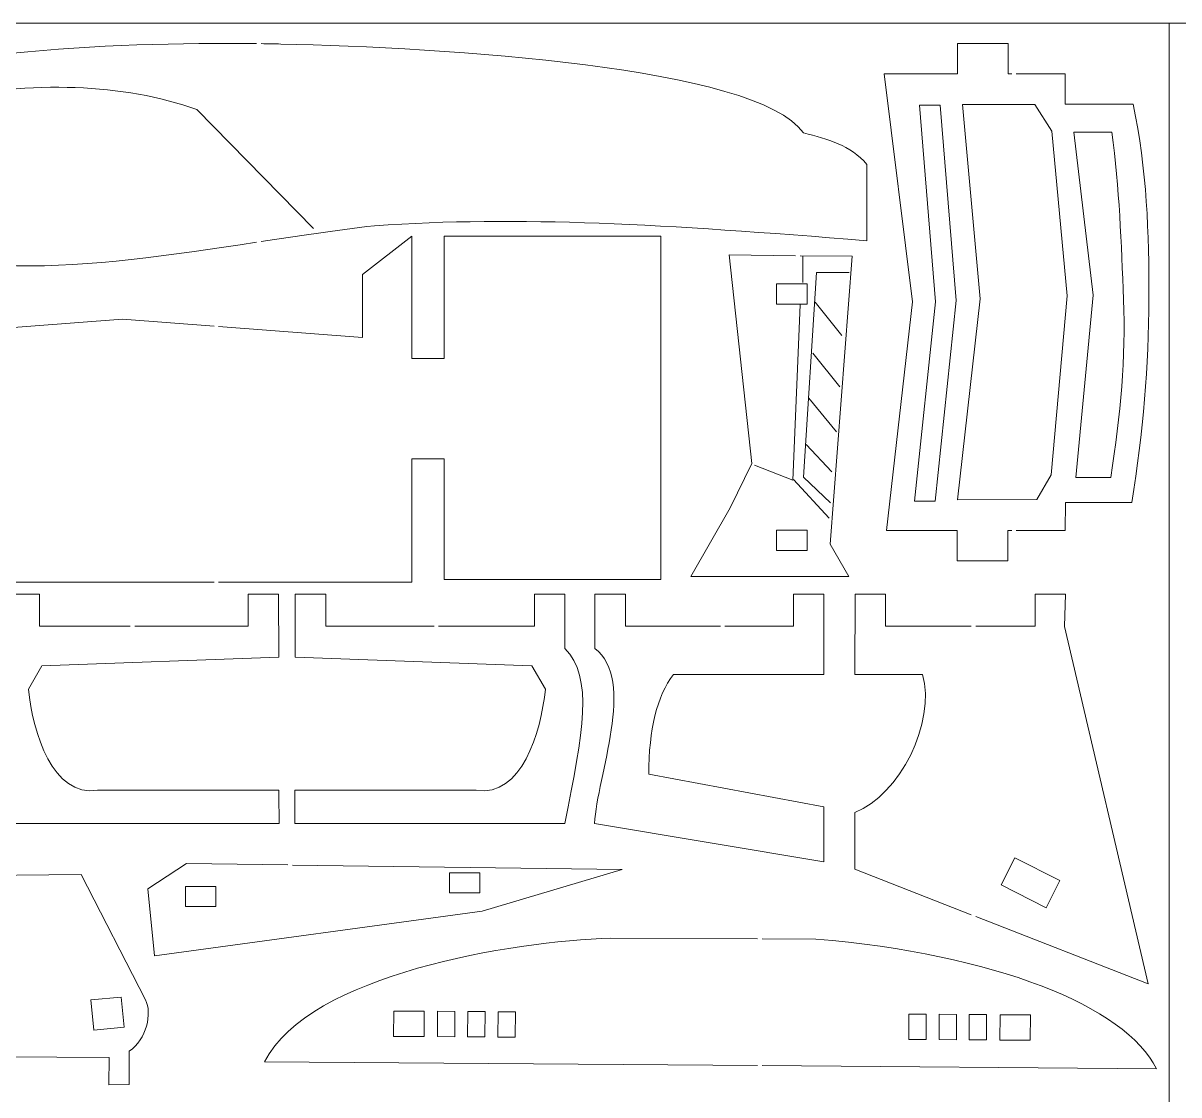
# Model space of a CAD drawing. Header units: centimetres. Extents: x -36.3 to 43.7, y -27.7 to 32.3.
# Drawn here: x -17.65 to -6.25, y -18.24 to -7.67 of the extents above; entities that cross this region are included whole.
import ezdxf

# ---------------------------------------------------------------- set-up
doc = ezdxf.new("R2010")
doc.units = ezdxf.units.CM
doc.header["$MEASUREMENT"] = 0
doc.layers.add('layer 1', color=7, linetype='Continuous')

msp = doc.modelspace()

# ---------------------------------------------------------------- linework, layer by layer
at = {"layer": 'layer 1', "color": 250, "lineweight": 20}
for points in [[(-36.34629, -27.66718), (-6.34629, -27.66718), (-6.34629, -7.66718), (-36.34629, -7.66718), (-36.34629, -27.66718)], [(-6.34629, -27.66718), (23.65371, -27.66718), (23.65371, -7.66718), (-6.34629, -7.66718), (-6.34629, -27.66718)]]:
    msp.add_lwpolyline(points, close=True, dxfattribs=at)
at = {"layer": 'layer 1', "color": 250, "lineweight": 9}
for points, knots in [([(-15.34723, -9.82849), (-17.10795, -10.09148), (-18.35768, -10.28915), (-19.98665, -9.51349), (-19.98665, -9.51349), (-19.98665, -8.71973), (-19.98665, -8.71973), (-19.78996, -8.59073), (-19.56874, -8.49961), (-19.32861, -8.43402), (-18.98101, -7.95479), (-16.79041, -7.8508), (-15.34723, -7.86915)], [0, 0, 0, 0, 0.25, 0.25, 0.25, 0.5, 0.5, 0.5, 0.75, 0.75, 0.75, 1, 1, 1, 1]), ([(-15.30223, -7.86977), (-15.2356, -7.87074), (-15.17062, -7.87198), (-15.10763, -7.87345), (-13.50303, -7.91092), (-10.42162, -8.09211), (-9.95326, -8.74931), (-9.7117, -8.81304), (-9.49237, -8.86931), (-9.32819, -9.06141), (-9.32819, -9.06141), (-9.32922, -9.81383), (-9.32922, -9.81383), (-11.32606, -9.65101), (-12.75192, -9.56704), (-14.18486, -9.66541), (-14.58218, -9.7151), (-14.95235, -9.76957), (-15.30223, -9.82177)], [0, 0, 0, 0, 0.16666667, 0.16666667, 0.16666667, 0.33333333, 0.33333333, 0.33333333, 0.5, 0.5, 0.5, 0.66666667, 0.66666667, 0.66666667, 0.83333333, 0.83333333, 0.83333333, 1, 1, 1, 1]), ([(-7.9001, -12.67118), (-7.9001, -12.67118), (-7.93906, -12.67118), (-7.93906, -12.67118), (-7.93906, -12.67118), (-7.93906, -12.97118), (-7.93906, -12.97118), (-7.93906, -12.97118), (-8.43906, -12.97118), (-8.43906, -12.97118), (-8.43906, -12.97118), (-8.43906, -12.67118), (-8.43906, -12.67118), (-8.43906, -12.67118), (-9.13601, -12.67118), (-9.13601, -12.67118), (-9.13601, -12.67118), (-8.8778, -10.41585), (-8.8778, -10.41585), (-8.8778, -10.41585), (-9.15828, -8.16718), (-9.15828, -8.16718), (-9.15828, -8.16718), (-8.43386, -8.16718), (-8.43386, -8.16718), (-8.43386, -8.16718), (-8.43386, -7.86718), (-8.43386, -7.86718), (-8.43386, -7.86718), (-7.93386, -7.86718), (-7.93386, -7.86718), (-7.93386, -7.86718), (-7.93386, -8.16718), (-7.93386, -8.16718), (-7.93386, -8.16718), (-7.9001, -8.16718), (-7.9001, -8.16718)], [0, 0, 0, 0, 0.08333333, 0.08333333, 0.08333333, 0.16666667, 0.16666667, 0.16666667, 0.25, 0.25, 0.25, 0.33333333, 0.33333333, 0.33333333, 0.41666667, 0.41666667, 0.41666667, 0.5, 0.5, 0.5, 0.58333333, 0.58333333, 0.58333333, 0.66666667, 0.66666667, 0.66666667, 0.75, 0.75, 0.75, 0.83333333, 0.83333333, 0.83333333, 0.91666667, 0.91666667, 0.91666667, 1, 1, 1, 1]), ([(-7.8551, -8.16718), (-7.8551, -8.16718), (-7.37413, -8.16718), (-7.37413, -8.16718), (-7.37413, -8.16718), (-7.37413, -8.46718), (-7.37413, -8.46718), (-7.37413, -8.46718), (-6.70217, -8.46718), (-6.70217, -8.46718), (-6.56608, -9.10894), (-6.54521, -9.74729), (-6.54634, -10.38117), (-6.54753, -11.04852), (-6.60422, -11.69934), (-6.71687, -12.39718), (-6.71687, -12.39718), (-7.36888, -12.39718), (-7.36888, -12.39718), (-7.36888, -12.39718), (-7.37408, -12.67118), (-7.37408, -12.67118), (-7.37408, -12.67118), (-7.8551, -12.67118), (-7.8551, -12.67118)], [0, 0, 0, 0, 0.125, 0.125, 0.125, 0.25, 0.25, 0.25, 0.375, 0.375, 0.375, 0.5, 0.5, 0.5, 0.625, 0.625, 0.625, 0.75, 0.75, 0.75, 0.875, 0.875, 0.875, 1, 1, 1, 1]), ([(-8.6544, -12.38251), (-8.6544, -12.38251), (-8.44646, -10.40262), (-8.44646, -10.40262), (-8.44646, -10.40262), (-8.60516, -8.47589), (-8.60516, -8.47589), (-8.60516, -8.47589), (-8.81083, -8.47589), (-8.81083, -8.47589), (-8.81083, -8.47589), (-8.65213, -10.41585), (-8.65213, -10.41585), (-8.65213, -10.41585), (-8.86007, -12.38251), (-8.86007, -12.38251), (-8.86007, -12.38251), (-8.6544, -12.38251), (-8.6544, -12.38251)], [0, 0, 0, 0, 0.16666667, 0.16666667, 0.16666667, 0.33333333, 0.33333333, 0.33333333, 0.5, 0.5, 0.5, 0.66666667, 0.66666667, 0.66666667, 0.83333333, 0.83333333, 0.83333333, 1, 1, 1, 1]), ([(-7.5107, -12.12387), (-7.5107, -12.12387), (-7.35375, -10.35822), (-7.35375, -10.35822), (-7.35375, -10.35822), (-7.5029, -8.7331), (-7.5029, -8.7331), (-7.5029, -8.7331), (-7.6716, -8.47015), (-7.6716, -8.47015), (-7.6716, -8.47015), (-8.38633, -8.47015), (-8.38633, -8.47015), (-8.38633, -8.47015), (-8.21123, -10.38598), (-8.21123, -10.38598), (-8.21123, -10.38598), (-8.43557, -12.37118), (-8.43557, -12.37118), (-8.43557, -12.37118), (-7.6525, -12.36598), (-7.6525, -12.36598), (-7.6525, -12.36598), (-7.5107, -12.12387), (-7.5107, -12.12387)], [0, 0, 0, 0, 0.125, 0.125, 0.125, 0.25, 0.25, 0.25, 0.375, 0.375, 0.375, 0.5, 0.5, 0.5, 0.625, 0.625, 0.625, 0.75, 0.75, 0.75, 0.875, 0.875, 0.875, 1, 1, 1, 1]), ([(-7.28686, -8.7421), (-7.28686, -8.7421), (-7.09765, -10.34922), (-7.09765, -10.34922), (-7.09765, -10.34922), (-7.26765, -12.15087), (-7.26765, -12.15087), (-7.26765, -12.15087), (-6.92137, -12.14847), (-6.92137, -12.14847), (-6.8291, -11.5248), (-6.77321, -10.9665), (-6.79673, -10.39516), (-6.81967, -9.83809), (-6.83671, -9.29448), (-6.91392, -8.7421), (-6.91392, -8.7421), (-7.28686, -8.7421), (-7.28686, -8.7421)], [0, 0, 0, 0, 0.16666667, 0.16666667, 0.16666667, 0.33333333, 0.33333333, 0.33333333, 0.5, 0.5, 0.5, 0.66666667, 0.66666667, 0.66666667, 0.83333333, 0.83333333, 0.83333333, 1, 1, 1, 1]), ([(-15.76725, -13.18141), (-17.02056, -13.18141), (-18.27388, -13.18141), (-19.52719, -13.18141), (-19.52719, -13.18141), (-19.52719, -11.9665), (-19.52719, -11.9665), (-19.52719, -11.9665), (-19.84469, -11.9665), (-19.84469, -11.9665), (-19.84469, -11.9665), (-19.84469, -13.15479), (-19.84469, -13.15479), (-19.84469, -13.15479), (-21.98253, -13.15479), (-21.98253, -13.15479), (-21.98253, -13.15479), (-21.98253, -9.76811), (-21.98253, -9.76811), (-21.98253, -9.76811), (-19.84469, -9.76811), (-19.84469, -9.76811), (-19.84469, -9.76811), (-19.84469, -10.97517), (-19.84469, -10.97517), (-19.84469, -10.97517), (-19.52719, -10.97517), (-19.52719, -10.97517), (-19.52719, -10.97517), (-19.52719, -9.76811), (-19.52719, -9.76811), (-19.52719, -9.76811), (-19.04036, -10.1474), (-19.04036, -10.1474), (-19.04036, -10.1474), (-19.04036, -10.76828), (-19.04036, -10.76828), (-19.04036, -10.76828), (-16.66977, -10.58725), (-16.66977, -10.58725), (-16.66977, -10.58725), (-15.76725, -10.65625), (-15.76725, -10.65625)], [0, 0, 0, 0, 0.07142857, 0.07142857, 0.07142857, 0.14285714, 0.14285714, 0.14285714, 0.21428571, 0.21428571, 0.21428571, 0.28571429, 0.28571429, 0.28571429, 0.35714286, 0.35714286, 0.35714286, 0.42857143, 0.42857143, 0.42857143, 0.5, 0.5, 0.5, 0.57142857, 0.57142857, 0.57142857, 0.64285714, 0.64285714, 0.64285714, 0.71428571, 0.71428571, 0.71428571, 0.78571429, 0.78571429, 0.78571429, 0.85714286, 0.85714286, 0.85714286, 0.92857143, 0.92857143, 0.92857143, 1, 1, 1, 1]), ([(-15.72225, -10.65969), (-15.72225, -10.65969), (-14.30183, -10.76828), (-14.30183, -10.76828), (-14.30183, -10.76828), (-14.30183, -10.1474), (-14.30183, -10.1474), (-14.30183, -10.1474), (-13.815, -9.76811), (-13.815, -9.76811), (-13.815, -9.76811), (-13.815, -10.97517), (-13.815, -10.97517), (-13.815, -10.97517), (-13.4975, -10.97517), (-13.4975, -10.97517), (-13.4975, -10.97517), (-13.4975, -9.76811), (-13.4975, -9.76811), (-13.4975, -9.76811), (-11.35966, -9.76811), (-11.35966, -9.76811), (-11.35966, -9.76811), (-11.35966, -13.15479), (-11.35966, -13.15479), (-11.35966, -13.15479), (-13.4975, -13.15479), (-13.4975, -13.15479), (-13.4975, -13.15479), (-13.4975, -11.9665), (-13.4975, -11.9665), (-13.4975, -11.9665), (-13.815, -11.9665), (-13.815, -11.9665), (-13.815, -11.9665), (-13.815, -13.18141), (-13.815, -13.18141), (-14.45075, -13.18141), (-15.0865, -13.18141), (-15.72225, -13.18141)], [0, 0, 0, 0, 0.07692308, 0.07692308, 0.07692308, 0.15384615, 0.15384615, 0.15384615, 0.23076923, 0.23076923, 0.23076923, 0.30769231, 0.30769231, 0.30769231, 0.38461538, 0.38461538, 0.38461538, 0.46153846, 0.46153846, 0.46153846, 0.53846154, 0.53846154, 0.53846154, 0.61538462, 0.61538462, 0.61538462, 0.69230769, 0.69230769, 0.69230769, 0.76923077, 0.76923077, 0.76923077, 0.84615385, 0.84615385, 0.84615385, 0.92307692, 0.92307692, 0.92307692, 1, 1, 1, 1]), ([(-9.98657, -9.96166), (-9.98657, -9.96166), (-9.47369, -9.96695), (-9.47369, -9.96695), (-9.47369, -9.96695), (-9.69112, -12.80574), (-9.69112, -12.80574), (-9.69112, -12.80574), (-9.50677, -13.12726), (-9.50677, -13.12726), (-9.50677, -13.12726), (-10.28643, -13.12726), (-10.28643, -13.12726), (-10.28643, -13.12726), (-11.06609, -13.12726), (-11.06609, -13.12726), (-11.06609, -13.12726), (-10.67626, -12.44737), (-10.67626, -12.44737), (-10.67626, -12.44737), (-10.46367, -12.01131), (-10.46367, -12.01131), (-10.46367, -12.01131), (-10.68655, -9.95445), (-10.68655, -9.95445), (-10.68655, -9.95445), (-10.03157, -9.9612), (-10.03157, -9.9612)], [0, 0, 0, 0, 0.11111111, 0.11111111, 0.11111111, 0.22222222, 0.22222222, 0.22222222, 0.33333333, 0.33333333, 0.33333333, 0.44444444, 0.44444444, 0.44444444, 0.55555556, 0.55555556, 0.55555556, 0.66666667, 0.66666667, 0.66666667, 0.77777778, 0.77777778, 0.77777778, 0.88888889, 0.88888889, 0.88888889, 1, 1, 1, 1]), ([(-10.21872, -10.23924), (-10.21872, -10.23924), (-9.91872, -10.23924), (-9.91872, -10.23924), (-9.91872, -10.23924), (-9.91872, -10.43924), (-9.91872, -10.43924), (-9.91872, -10.43924), (-10.21872, -10.43924), (-10.21872, -10.43924), (-10.21872, -10.43924), (-10.21872, -10.23924), (-10.21872, -10.23924)], [0, 0, 0, 0, 0.25, 0.25, 0.25, 0.5, 0.5, 0.5, 0.75, 0.75, 0.75, 1, 1, 1, 1]), ([(-10.21872, -12.66808), (-10.21872, -12.66808), (-9.91872, -12.66808), (-9.91872, -12.66808), (-9.91872, -12.66808), (-9.91872, -12.86808), (-9.91872, -12.86808), (-9.91872, -12.86808), (-10.21872, -12.86808), (-10.21872, -12.86808), (-10.21872, -12.86808), (-10.21872, -12.66808), (-10.21872, -12.66808)], [0, 0, 0, 0, 0.25, 0.25, 0.25, 0.5, 0.5, 0.5, 0.75, 0.75, 0.75, 1, 1, 1, 1]), ([(-16.54952, -13.61729), (-16.54952, -13.61729), (-15.43044, -13.61729), (-15.43044, -13.61729), (-15.43044, -13.61729), (-15.43044, -13.29904), (-15.43044, -13.29904), (-15.43044, -13.29904), (-15.13044, -13.29904), (-15.13044, -13.29904), (-15.13044, -13.29904), (-15.12969, -13.92136), (-15.12969, -13.92136), (-15.12969, -13.92136), (-17.46419, -14.00726), (-17.46419, -14.00726), (-17.46419, -14.00726), (-17.59737, -14.23849), (-17.59737, -14.23849), (-17.55253, -14.6679), (-17.36176, -15.30408), (-16.91557, -15.23484), (-16.91557, -15.23484), (-15.12664, -15.23489), (-15.12664, -15.23489), (-15.12648, -15.34266), (-15.12638, -15.45197), (-15.12638, -15.56326), (-15.12638, -15.56326), (-17.78991, -15.56326), (-17.78991, -15.56326), (-17.96999, -14.65698), (-18.07298, -14.12485), (-17.78992, -13.83621), (-17.78992, -13.83621), (-17.78992, -13.29904), (-17.78992, -13.29904), (-17.78992, -13.29904), (-17.48992, -13.29904), (-17.48992, -13.29904), (-17.48992, -13.29904), (-17.48992, -13.61729), (-17.48992, -13.61729), (-17.48992, -13.61729), (-16.59452, -13.61729), (-16.59452, -13.61729)], [0, 0, 0, 0, 0.06666667, 0.06666667, 0.06666667, 0.13333333, 0.13333333, 0.13333333, 0.2, 0.2, 0.2, 0.26666667, 0.26666667, 0.26666667, 0.33333333, 0.33333333, 0.33333333, 0.4, 0.4, 0.4, 0.46666667, 0.46666667, 0.46666667, 0.53333333, 0.53333333, 0.53333333, 0.6, 0.6, 0.6, 0.66666667, 0.66666667, 0.66666667, 0.73333333, 0.73333333, 0.73333333, 0.8, 0.8, 0.8, 0.86666667, 0.86666667, 0.86666667, 0.93333333, 0.93333333, 0.93333333, 1, 1, 1, 1]), ([(-13.59676, -13.61729), (-13.59676, -13.61729), (-14.66612, -13.61729), (-14.66612, -13.61729), (-14.66612, -13.61729), (-14.66612, -13.29904), (-14.66612, -13.29904), (-14.66612, -13.29904), (-14.96612, -13.29904), (-14.96612, -13.29904), (-14.96612, -13.29904), (-14.96687, -13.92136), (-14.96687, -13.92136), (-14.96687, -13.92136), (-12.63237, -14.00726), (-12.63237, -14.00726), (-12.63237, -14.00726), (-12.49919, -14.23849), (-12.49919, -14.23849), (-12.54403, -14.6679), (-12.7348, -15.30408), (-13.18099, -15.23484), (-13.18099, -15.23484), (-14.96992, -15.23489), (-14.96992, -15.23489), (-14.97008, -15.34266), (-14.97018, -15.45197), (-14.97018, -15.56326), (-14.97018, -15.56326), (-12.30665, -15.56326), (-12.30665, -15.56326), (-12.12657, -14.65698), (-12.02358, -14.12485), (-12.30664, -13.83621), (-12.30664, -13.83621), (-12.30664, -13.29904), (-12.30664, -13.29904), (-12.30664, -13.29904), (-12.60664, -13.29904), (-12.60664, -13.29904), (-12.60664, -13.29904), (-12.60664, -13.61729), (-12.60664, -13.61729), (-12.60664, -13.61729), (-13.55176, -13.61729), (-13.55176, -13.61729)], [0, 0, 0, 0, 0.06666667, 0.06666667, 0.06666667, 0.13333333, 0.13333333, 0.13333333, 0.2, 0.2, 0.2, 0.26666667, 0.26666667, 0.26666667, 0.33333333, 0.33333333, 0.33333333, 0.4, 0.4, 0.4, 0.46666667, 0.46666667, 0.46666667, 0.53333333, 0.53333333, 0.53333333, 0.6, 0.6, 0.6, 0.66666667, 0.66666667, 0.66666667, 0.73333333, 0.73333333, 0.73333333, 0.8, 0.8, 0.8, 0.86666667, 0.86666667, 0.86666667, 0.93333333, 0.93333333, 0.93333333, 1, 1, 1, 1]), ([(-10.77357, -13.61729), (-10.77357, -13.61729), (-11.71069, -13.61729), (-11.71069, -13.61729), (-11.71069, -13.61729), (-11.71069, -13.29904), (-11.71069, -13.29904), (-11.71069, -13.29904), (-12.01069, -13.29904), (-12.01069, -13.29904), (-12.01069, -13.29904), (-12.01127, -13.83622), (-12.01127, -13.83622), (-11.59887, -14.14302), (-11.99042, -15.0963), (-12.01475, -15.56326), (-12.01475, -15.56326), (-9.75256, -15.94029), (-9.75256, -15.94029), (-9.75256, -15.94029), (-9.75256, -15.39735), (-9.75256, -15.39735), (-9.75256, -15.39735), (-11.4796, -15.07676), (-11.4796, -15.07676), (-11.47866, -14.63618), (-11.39945, -14.30516), (-11.23635, -14.09162), (-11.23635, -14.09162), (-9.75256, -14.09162), (-9.75256, -14.09162), (-9.75256, -13.82743), (-9.75256, -13.56323), (-9.75256, -13.29904), (-9.75256, -13.29904), (-10.05256, -13.29904), (-10.05256, -13.29904), (-10.05256, -13.29904), (-10.05256, -13.61729), (-10.05256, -13.61729), (-10.05256, -13.61729), (-10.72857, -13.61729), (-10.72857, -13.61729)], [0, 0, 0, 0, 0.07142857, 0.07142857, 0.07142857, 0.14285714, 0.14285714, 0.14285714, 0.21428571, 0.21428571, 0.21428571, 0.28571429, 0.28571429, 0.28571429, 0.35714286, 0.35714286, 0.35714286, 0.42857143, 0.42857143, 0.42857143, 0.5, 0.5, 0.5, 0.57142857, 0.57142857, 0.57142857, 0.64285714, 0.64285714, 0.64285714, 0.71428571, 0.71428571, 0.71428571, 0.78571429, 0.78571429, 0.78571429, 0.85714286, 0.85714286, 0.85714286, 0.92857143, 0.92857143, 0.92857143, 1, 1, 1, 1]), ([(-8.29961, -13.61729), (-8.29961, -13.61729), (-9.14444, -13.61729), (-9.14444, -13.61729), (-9.14444, -13.61729), (-9.14444, -13.29904), (-9.14444, -13.29904), (-9.14444, -13.29904), (-9.44444, -13.29904), (-9.44444, -13.29904), (-9.44444, -13.29904), (-9.4485, -14.09162), (-9.4485, -14.09162), (-9.4485, -14.09162), (-8.77957, -14.09162), (-8.77957, -14.09162), (-8.64674, -14.56442), (-9.00127, -15.28102), (-9.4485, -15.45379), (-9.4485, -15.45379), (-9.4485, -16.01326), (-9.4485, -16.01326), (-9.4485, -16.01326), (-8.29961, -16.4622), (-8.29961, -16.4622)], [0, 0, 0, 0, 0.125, 0.125, 0.125, 0.25, 0.25, 0.25, 0.375, 0.375, 0.375, 0.5, 0.5, 0.5, 0.625, 0.625, 0.625, 0.75, 0.75, 0.75, 0.875, 0.875, 0.875, 1, 1, 1, 1]), ([(-8.25461, -16.47978), (-8.25461, -16.47978), (-6.55388, -17.14436), (-6.55388, -17.14436), (-6.55388, -17.14436), (-7.38091, -13.61931), (-7.38091, -13.61931), (-7.38091, -13.61931), (-7.36875, -13.29904), (-7.36875, -13.29904), (-7.36875, -13.29904), (-7.66875, -13.29904), (-7.66875, -13.29904), (-7.66875, -13.29904), (-7.66875, -13.61729), (-7.66875, -13.61729), (-7.66875, -13.61729), (-8.25461, -13.61729), (-8.25461, -13.61729)], [0, 0, 0, 0, 0.16666667, 0.16666667, 0.16666667, 0.33333333, 0.33333333, 0.33333333, 0.5, 0.5, 0.5, 0.66666667, 0.66666667, 0.66666667, 0.83333333, 0.83333333, 0.83333333, 1, 1, 1, 1]), ([(-7.42408, -16.12642), (-7.42408, -16.12642), (-7.87044, -15.9011), (-7.87044, -15.9011), (-7.87044, -15.9011), (-8.00563, -16.16892), (-8.00563, -16.16892), (-8.00563, -16.16892), (-7.55927, -16.39423), (-7.55927, -16.39423), (-7.55927, -16.39423), (-7.42408, -16.12642), (-7.42408, -16.12642)], [0, 0, 0, 0, 0.25, 0.25, 0.25, 0.5, 0.5, 0.5, 0.75, 0.75, 0.75, 1, 1, 1, 1]), ([(-18.35148, -16.07809), (-18.35148, -16.07809), (-17.07806, -16.06575), (-17.07806, -16.06575), (-17.07806, -16.06575), (-16.44383, -17.30067), (-16.44383, -17.30067), (-16.37458, -17.43551), (-16.43217, -17.69068), (-16.6028, -17.80779), (-16.6028, -17.80779), (-16.60468, -18.13857), (-16.60468, -18.13857), (-16.60468, -18.13857), (-16.80466, -18.13961), (-16.80466, -18.13961), (-16.80466, -18.13961), (-16.80249, -17.86929), (-16.80249, -17.86929), (-16.80249, -17.86929), (-18.35148, -17.86013), (-18.35148, -17.86013)], [0, 0, 0, 0, 0.14285714, 0.14285714, 0.14285714, 0.28571429, 0.28571429, 0.28571429, 0.42857143, 0.42857143, 0.42857143, 0.57142857, 0.57142857, 0.57142857, 0.71428571, 0.71428571, 0.71428571, 0.85714286, 0.85714286, 0.85714286, 1, 1, 1, 1]), ([(-15.03823, -15.97162), (-15.03823, -15.97162), (-16.04013, -15.9583), (-16.04013, -15.9583), (-16.04013, -15.9583), (-16.42104, -16.20699), (-16.42104, -16.20699), (-16.42104, -16.20699), (-16.35583, -16.86711), (-16.35583, -16.86711), (-16.35583, -16.86711), (-13.12183, -16.42893), (-13.12183, -16.42893), (-13.12183, -16.42893), (-11.74252, -16.01542), (-11.74252, -16.01542), (-11.74252, -16.01542), (-14.99323, -15.97222), (-14.99323, -15.97222)], [0, 0, 0, 0, 0.16666667, 0.16666667, 0.16666667, 0.33333333, 0.33333333, 0.33333333, 0.5, 0.5, 0.5, 0.66666667, 0.66666667, 0.66666667, 0.83333333, 0.83333333, 0.83333333, 1, 1, 1, 1]), ([(-13.44449, -16.04788), (-13.44449, -16.04788), (-13.14449, -16.04788), (-13.14449, -16.04788), (-13.14449, -16.04788), (-13.14449, -16.24788), (-13.14449, -16.24788), (-13.14449, -16.24788), (-13.44449, -16.24788), (-13.44449, -16.24788), (-13.44449, -16.24788), (-13.44449, -16.04788), (-13.44449, -16.04788)], [0, 0, 0, 0, 0.25, 0.25, 0.25, 0.5, 0.5, 0.5, 0.75, 0.75, 0.75, 1, 1, 1, 1]), ([(-16.05004, -16.18276), (-16.05004, -16.18276), (-15.75004, -16.18276), (-15.75004, -16.18276), (-15.75004, -16.18276), (-15.75004, -16.38276), (-15.75004, -16.38276), (-15.75004, -16.38276), (-16.05004, -16.38276), (-16.05004, -16.38276), (-16.05004, -16.38276), (-16.05004, -16.18276), (-16.05004, -16.18276)], [0, 0, 0, 0, 0.25, 0.25, 0.25, 0.5, 0.5, 0.5, 0.75, 0.75, 0.75, 1, 1, 1, 1]), ([(-10.40686, -17.9509), (-10.40686, -17.9509), (-15.26928, -17.91277), (-15.26928, -17.91277), (-14.82756, -17.05001), (-12.82568, -16.72291), (-11.8555, -16.69504), (-11.8555, -16.69504), (-10.40686, -16.70038), (-10.40686, -16.70038)], [0, 0, 0, 0, 0.33333333, 0.33333333, 0.33333333, 0.66666667, 0.66666667, 0.66666667, 1, 1, 1, 1]), ([(-10.36186, -16.70055), (-10.36186, -16.70055), (-9.83133, -16.70251), (-9.83133, -16.70251), (-8.08131, -16.84868), (-6.77695, -17.36115), (-6.47212, -17.98175), (-6.47212, -17.98175), (-10.36186, -17.95125), (-10.36186, -17.95125)], [0, 0, 0, 0, 0.33333333, 0.33333333, 0.33333333, 0.66666667, 0.66666667, 0.66666667, 1, 1, 1, 1]), ([(-16.98167, -17.30288), (-16.98167, -17.30288), (-16.68303, -17.27432), (-16.68303, -17.27432), (-16.68303, -17.27432), (-16.65447, -17.57295), (-16.65447, -17.57295), (-16.65447, -17.57295), (-16.95311, -17.60151), (-16.95311, -17.60151), (-16.95311, -17.60151), (-16.98167, -17.30288), (-16.98167, -17.30288)], [0, 0, 0, 0, 0.25, 0.25, 0.25, 0.5, 0.5, 0.5, 0.75, 0.75, 0.75, 1, 1, 1, 1]), ([(-13.99466, -17.41261), (-13.99466, -17.41261), (-13.69467, -17.4144), (-13.69467, -17.4144), (-13.69467, -17.4144), (-13.69616, -17.6644), (-13.69616, -17.6644), (-13.69616, -17.6644), (-13.99615, -17.66261), (-13.99615, -17.66261), (-13.99615, -17.66261), (-13.99466, -17.41261), (-13.99466, -17.41261)], [0, 0, 0, 0, 0.25, 0.25, 0.25, 0.5, 0.5, 0.5, 0.75, 0.75, 0.75, 1, 1, 1, 1]), ([(-13.56195, -17.41519), (-13.56195, -17.41519), (-13.39069, -17.41621), (-13.39069, -17.41621), (-13.39069, -17.41621), (-13.39219, -17.66621), (-13.39219, -17.66621), (-13.39219, -17.66621), (-13.56344, -17.66519), (-13.56344, -17.66519), (-13.56344, -17.66519), (-13.56195, -17.41519), (-13.56195, -17.41519)], [0, 0, 0, 0, 0.25, 0.25, 0.25, 0.5, 0.5, 0.5, 0.75, 0.75, 0.75, 1, 1, 1, 1]), ([(-13.26534, -17.41696), (-13.26534, -17.41696), (-13.09408, -17.41798), (-13.09408, -17.41798), (-13.09408, -17.41798), (-13.09557, -17.66798), (-13.09557, -17.66798), (-13.09557, -17.66798), (-13.26683, -17.66696), (-13.26683, -17.66696), (-13.26683, -17.66696), (-13.26534, -17.41696), (-13.26534, -17.41696)], [0, 0, 0, 0, 0.25, 0.25, 0.25, 0.5, 0.5, 0.5, 0.75, 0.75, 0.75, 1, 1, 1, 1]), ([(-12.96626, -17.41875), (-12.96626, -17.41875), (-12.795, -17.41977), (-12.795, -17.41977), (-12.795, -17.41977), (-12.7965, -17.66976), (-12.7965, -17.66976), (-12.7965, -17.66976), (-12.96775, -17.66874), (-12.96775, -17.66874), (-12.96775, -17.66874), (-12.96626, -17.41875), (-12.96626, -17.41875)], [0, 0, 0, 0, 0.25, 0.25, 0.25, 0.5, 0.5, 0.5, 0.75, 0.75, 0.75, 1, 1, 1, 1]), ([(-8.74348, -17.44394), (-8.74348, -17.44394), (-8.91473, -17.44292), (-8.91473, -17.44292), (-8.91473, -17.44292), (-8.91622, -17.69292), (-8.91622, -17.69292), (-8.91622, -17.69292), (-8.74497, -17.69394), (-8.74497, -17.69394), (-8.74497, -17.69394), (-8.74348, -17.44394), (-8.74348, -17.44394)], [0, 0, 0, 0, 0.25, 0.25, 0.25, 0.5, 0.5, 0.5, 0.75, 0.75, 0.75, 1, 1, 1, 1]), ([(-8.4444, -17.44573), (-8.4444, -17.44573), (-8.61566, -17.4447), (-8.61566, -17.4447), (-8.61566, -17.4447), (-8.61715, -17.6947), (-8.61715, -17.6947), (-8.61715, -17.6947), (-8.44589, -17.69572), (-8.44589, -17.69572), (-8.44589, -17.69572), (-8.4444, -17.44573), (-8.4444, -17.44573)], [0, 0, 0, 0, 0.25, 0.25, 0.25, 0.5, 0.5, 0.5, 0.75, 0.75, 0.75, 1, 1, 1, 1]), ([(-8.14779, -17.4475), (-8.14779, -17.4475), (-8.31904, -17.44647), (-8.31904, -17.44647), (-8.31904, -17.44647), (-8.32054, -17.69647), (-8.32054, -17.69647), (-8.32054, -17.69647), (-8.14928, -17.69749), (-8.14928, -17.69749), (-8.14928, -17.69749), (-8.14779, -17.4475), (-8.14779, -17.4475)], [0, 0, 0, 0, 0.25, 0.25, 0.25, 0.5, 0.5, 0.5, 0.75, 0.75, 0.75, 1, 1, 1, 1]), ([(-7.71507, -17.45008), (-7.71507, -17.45008), (-8.01507, -17.44829), (-8.01507, -17.44829), (-8.01507, -17.44829), (-8.01656, -17.69828), (-8.01656, -17.69828), (-8.01656, -17.69828), (-7.71657, -17.70007), (-7.71657, -17.70007), (-7.71657, -17.70007), (-7.71507, -17.45008), (-7.71507, -17.45008)], [0, 0, 0, 0, 0.25, 0.25, 0.25, 0.5, 0.5, 0.5, 0.75, 0.75, 0.75, 1, 1, 1, 1])]:
    msp.add_open_spline(points, degree=3, knots=knots, dxfattribs=at)
at = {"layer": 'layer 1', "color": 242, "lineweight": 9}
for points, knots in [([(-19.49639, -9.67929), (-19.49639, -9.67929), (-19.49639, -9.24885), (-19.49639, -9.24885), (-19.49639, -9.24885), (-18.51813, -8.42712), (-18.51813, -8.42712), (-17.53555, -8.2315), (-16.67463, -8.26186), (-15.93552, -8.51842), (-15.93552, -8.51842), (-14.78769, -9.69233), (-14.78769, -9.69233)], [0, 0, 0, 0, 0.25, 0.25, 0.25, 0.5, 0.5, 0.5, 0.75, 0.75, 0.75, 1, 1, 1, 1]), ([(-9.50396, -10.12704), (-9.50396, -10.12704), (-9.82388, -10.12704), (-9.82388, -10.12704), (-9.82388, -10.12704), (-9.95447, -12.14455), (-9.95447, -12.14455), (-9.95447, -12.14455), (-9.68677, -12.39919), (-9.68677, -12.39919)], [0, 0, 0, 0, 0.33333333, 0.33333333, 0.33333333, 0.66666667, 0.66666667, 0.66666667, 1, 1, 1, 1]), ([(-9.98711, -10.44697), (-9.98711, -10.44697), (-10.05893, -12.1772), (-10.05893, -12.1772), (-10.05893, -12.1772), (-10.43762, -12.02703), (-10.43762, -12.02703)], [0, 0, 0, 0, 0.5, 0.5, 0.5, 1, 1, 1, 1])]:
    msp.add_open_spline(points, degree=3, knots=knots, dxfattribs=at)
for points in [[(-9.961, -9.97035), (-9.961, -9.97035), (-9.961, -10.22498), (-9.961, -10.22498)], [(-9.83694, -10.42086), (-9.83694, -10.42086), (-9.57578, -10.74731), (-9.57578, -10.74731)], [(-9.86306, -10.9236), (-9.86306, -10.9236), (-9.59536, -11.25659), (-9.59536, -11.25659)], [(-9.90223, -11.36758), (-9.90223, -11.36758), (-9.62801, -11.70057), (-9.62801, -11.70057)], [(-9.92835, -11.82462), (-9.92835, -11.82462), (-9.67371, -12.09232), (-9.67371, -12.09232)], [(-10.0524, -12.17067), (-10.0524, -12.17067), (-9.69983, -12.54936), (-9.69983, -12.54936)]]:
    msp.add_open_spline(points, degree=3, dxfattribs=at)

doc.saveas('drawing.dxf')
